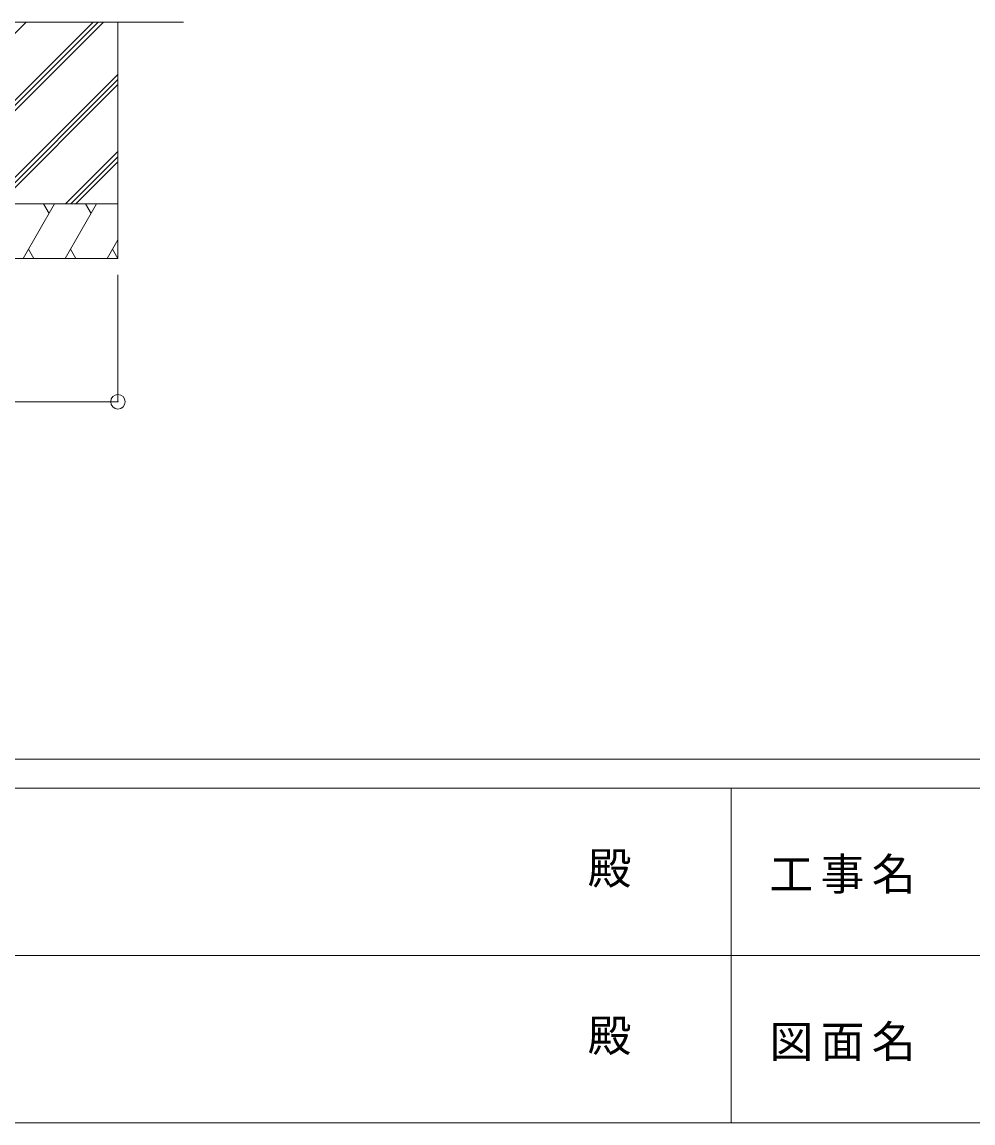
# Model space of a CAD drawing. Units: millimetres at full size, sheet at 1:40; details may follow other scales. Extents: x -11243 to 11243, y -7760 to 7760.
# Drawn here: x -2547 to 66, y -7760 to -4734 of the extents above; entities that cross this region are included whole.
import ezdxf
from ezdxf.enums import TextEntityAlignment as Align

# ---------------------------------------------------------------- set-up
doc = ezdxf.new("R2010")
doc.units = ezdxf.units.MM
doc.header["$LTSCALE"] = 40
doc.header["$PDMODE"] = 32
doc.header["$PDSIZE"] = 40
doc.layers.add('0-3_ELV2', color=7, linetype='Continuous', lineweight=9)
doc.layers.add('F-0_240', color=7, linetype='Continuous', lineweight=9)
doc.styles.add('ＭＳ ゴシック', font='')
doc.styles.get('ＭＳ ゴシック').set_extended_font_data('MS Gothic')

msp = doc.modelspace()

# ---------------------------------------------------------------- linework, layer by layer
at = {"layer": '0-3_ELV2'}
for p, q in [((-2103.33, -4734.25), (-2620.77, -4734.25)), ((-2620.77, -5031.77), (-2323.25, -4734.25)), ((-2620.77, -5003.48), (-2351.54, -4734.25)), ((-2620.77, -5017.62), (-2337.39, -4734.25)), ((-2620.77, -4819.64), (-2535.39, -4734.25)), ((-2283.27, -4734.25), (-2283.27, -5384.25)), ((-2620.77, -5215.61), (-2283.27, -4878.12)), ((-2620.77, -5229.76), (-2283.27, -4892.26)), ((-2611.12, -5234.25), (-2283.27, -4906.4)), ((-2427.28, -5234.25), (-2283.27, -5090.25)), ((-2413.13, -5234.25), (-2283.27, -5104.39)), ((-2398.99, -5234.25), (-2283.27, -5118.53)), ((-2283.27, -5234.25), (-3083.27, -5234.25)), ((-2544.12, -5384.25), (-2457.52, -5234.25)), ((-2487.52, -5234.25), (-2472.52, -5260.24)), ((-2428.65, -5384.25), (-2342.05, -5234.25)), ((-2357.05, -5260.24), (-2372.05, -5234.25)), ((-2313.18, -5384.25), (-2283.27, -5332.44)), ((-3083.27, -5384.25), (-2283.27, -5384.25)), ((-2529.12, -5358.28), (-2514.12, -5384.25)), ((-2413.65, -5358.28), (-2398.65, -5384.25)), ((-2298.18, -5358.28), (-2283.27, -5384.11))]:
    msp.add_line(p, q, dxfattribs=at)
at = {"layer": '0-3_ELV2', "color": 6}
for q in [(-2283.27, -5428.79), (-3083.27, -5777.79)]:
    msp.add_line((-2283.27, -5777.79), q, dxfattribs=at)
msp.add_point((-2283.27, -5777.79), dxfattribs=at)
at = {"layer": 'F-0_240', "color": 5}
for p, q in [((-11242.74, -6760), (10677.26, -6760)), ((-11242.74, -6840), (7121.58, -6840)), ((-598.42, -6840), (-598.42, -7760)), ((-4598.42, -7300), (3601.58, -7300)), ((-11242.74, -7760), (10677.26, -7760))]:
    msp.add_line(p, q, dxfattribs=at)

# ---------------------------------------------------------------- texts
at = {"layer": 'F-0_240', "style": 'ＭＳ ゴシック'}
for p in [(-992.7, -7130), (-992.7, -7590)]:
    msp.add_text('殿', height=87.98, dxfattribs=at).set_placement(p, align=Align.BOTTOM_LEFT)
at = {"layer": 'F-0_240', "char_height": 87.98, "attachment_point": 7, "style": 'ＭＳ ゴシック'}
for s, insert in [('\\T1.17;工事名', (-492.95, -7130)), ('\\T1.17;図面名', (-492.95, -7590))]:
    msp.add_mtext(s, dxfattribs=dict(at, insert=insert))

doc.saveas('drawing.dxf')
